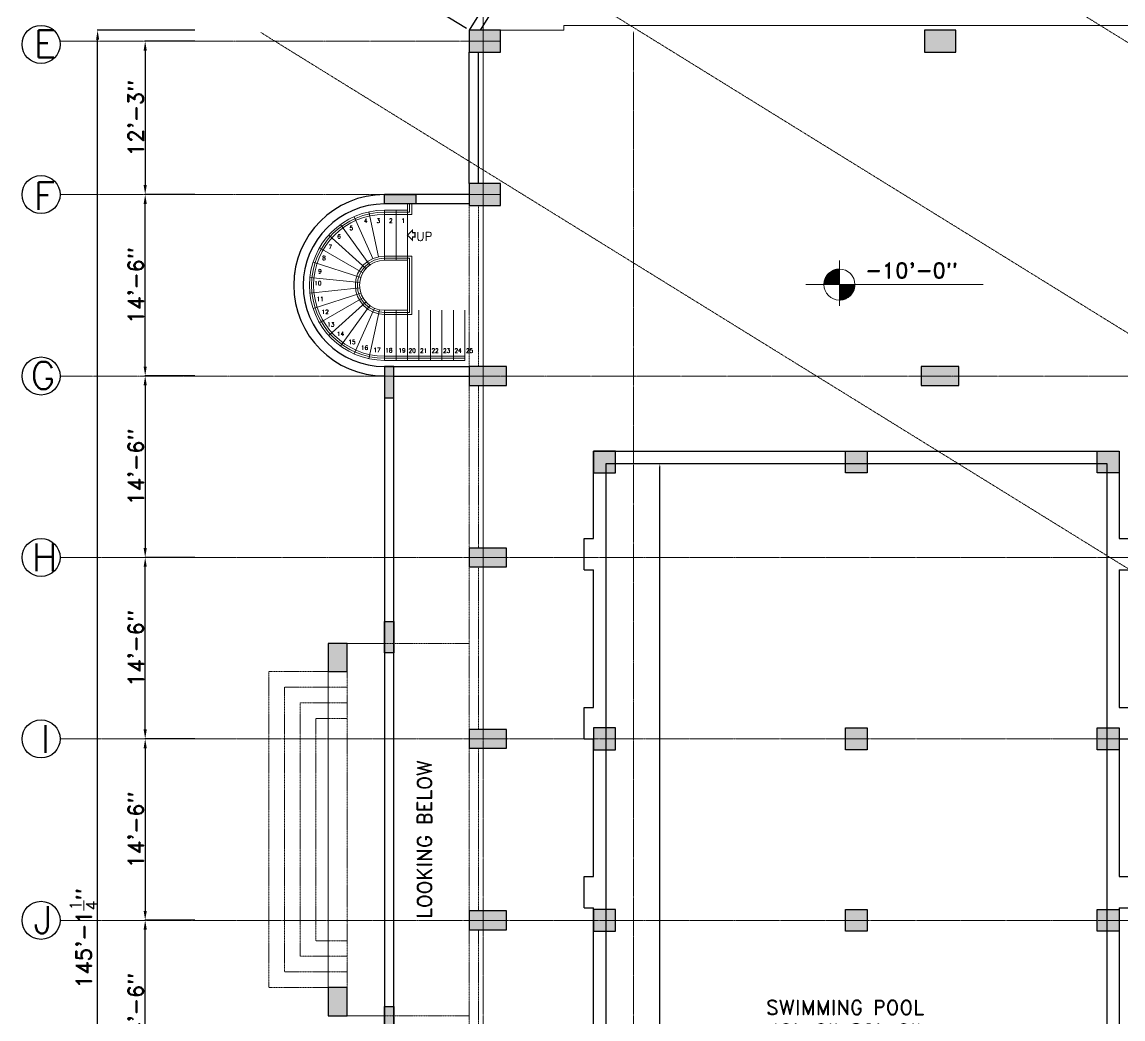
# Model space of a CAD drawing. Header units: inches. Extents: x -110725 to 51121, y 8404 to 44825.
# Drawn here: x -73403 to -72348, y 21366 to 22322 of the extents above; entities that cross this region are included whole.
import ezdxf
from ezdxf.enums import TextEntityAlignment as Align

# ---------------------------------------------------------------- set-up
doc = ezdxf.new("R2010")
doc.units = ezdxf.units.IN
doc.header["$LTSCALE"] = 0.1
doc.header["$MEASUREMENT"] = 0
doc.linetypes.add('CENTER', pattern=[2, 1.25, -0.25, 0.25, -0.25])
doc.linetypes.add('DASHED', pattern=[0.75, 0.5, -0.25])
doc.layers.get('0').update_dxf_attribs({"color": 1, "lineweight": 0})
doc.layers.get('Defpoints').update_dxf_attribs({"lineweight": 0})
for name, color, linetype in [('Column Hatch', 7, 'Continuous'), ('COLUMNS', 200, 'Continuous'), ('GF', 1, 'Continuous'), ('GFT', 4, 'Continuous'), ('GFW', 5, 'Continuous')]:
    doc.layers.add(name, color=color, linetype=linetype)
for name, color, linetype, lineweight in [('dim', 252, 'Continuous', 0), ('GRID', 8, 'CENTER', 0), ('stair', 5, 'Continuous', 0), ('terj block plan', 30, 'Continuous', 0), ('TEXT', 3, 'Continuous', 0), ('wall-b', 6, 'Continuous', 30), ('WINDOW', 5, 'Continuous', 18)]:
    doc.layers.add(name, color=color, linetype=linetype, lineweight=lineweight)
doc.styles.add('ROMAND', font='romand.shx')
doc.styles.get("Standard").update_dxf_attribs({"font": 'arial.ttf'})
doc.dimstyles.new('DIM', dxfattribs={"dimtxt": 15, "dimasz": 9, "dimexe": 0.25, "dimexo": 3, "dimgap": 0.125, "dimtad": 1, "dimdec": 3, "dimzin": 3, "dimdsep": 46, "dimlunit": 4, "dimtxsty": 'ROMAND', "dimcen": 0.125, "dimaunit": 1, "dimadec": 0, "dimazin": 0, "dimtfac": 0.75, "dimtdec": 3, "dimtix": 1, "dimtofl": 0, "dimtmove": 2, "dimatfit": 3, "dimfxl": 1, "dimtolj": 1, "dimtzin": 3, "dimarcsym": 1})

# ---------------------------------------------------------------- blocks, each defined once
blk = doc.blocks.new('*D2822')
at = {"layer": 'Defpoints', "color": 0, "transparency": 16777216}
for p in [(-73285, 21808.3), (-73234.5, 21808.3), (-73234.5, 21634.3)]:
    blk.add_point(p, dxfattribs=at)
at = {"layer": 'dim', "color": 0, "lineweight": -2, "transparency": 16777216}
for p, q in [((-73237.5, 21808.3), (-73285.2, 21808.3)), ((-73285, 21643.3), (-73285, 21799.3)), ((-73237.5, 21634.3), (-73285.2, 21634.3))]:
    blk.add_line(p, q, dxfattribs=at)
at = {"layer": 'dim', "color": 0, "transparency": 16777216}
for points in [[(-73286.5, 21799.3), (-73283.5, 21799.3), (-73285, 21808.3)], [(-73286.5, 21643.3), (-73283.5, 21643.3), (-73285, 21634.3)]]:
    blk.add_solid(points, dxfattribs=at)
at = {"layer": 'dim', "color": 0, "transparency": 16777216, "insert": (-73294, 21721.3), "char_height": 15, "attachment_point": 5, "rotation": 90, "style": 'ROMAND'}
blk.add_mtext('\\A1;14\'-6"', dxfattribs=at)
blk = doc.blocks.new('*D2823')
at = {"layer": 'Defpoints', "color": 0, "transparency": 16777216}
for p in [(-73285, 21460.3), (-73234.5, 21460.3), (-73234.5, 21286.3)]:
    blk.add_point(p, dxfattribs=at)
at = {"layer": 'dim', "color": 0, "lineweight": -2, "transparency": 16777216}
for p, q in [((-73237.5, 21460.3), (-73285.2, 21460.3)), ((-73285, 21295.3), (-73285, 21451.3)), ((-73237.5, 21286.3), (-73285.2, 21286.3))]:
    blk.add_line(p, q, dxfattribs=at)
at = {"layer": 'dim', "color": 0, "transparency": 16777216}
for points in [[(-73286.5, 21451.3), (-73283.5, 21451.3), (-73285, 21460.3)], [(-73286.5, 21295.3), (-73283.5, 21295.3), (-73285, 21286.3)]]:
    blk.add_solid(points, dxfattribs=at)
at = {"layer": 'dim', "color": 0, "transparency": 16777216, "insert": (-73294, 21373.3), "char_height": 15, "attachment_point": 5, "rotation": 90, "style": 'ROMAND'}
blk.add_mtext('\\A1;14\'-6"', dxfattribs=at)
blk = doc.blocks.new('*D2824')
at = {"layer": 'Defpoints', "color": 0, "transparency": 16777216}
for p in [(-73234.5, 21634.3), (-73285, 21460.3), (-73234.5, 21460.3)]:
    blk.add_point(p, dxfattribs=at)
at = {"layer": 'dim', "color": 0, "lineweight": -2, "transparency": 16777216}
for p, q in [((-73237.5, 21634.3), (-73285.2, 21634.3)), ((-73285, 21625.3), (-73285, 21469.3)), ((-73237.5, 21460.3), (-73285.2, 21460.3))]:
    blk.add_line(p, q, dxfattribs=at)
at = {"layer": 'dim', "color": 0, "transparency": 16777216}
for points in [[(-73286.5, 21625.3), (-73283.5, 21625.3), (-73285, 21634.3)], [(-73286.5, 21469.3), (-73283.5, 21469.3), (-73285, 21460.3)]]:
    blk.add_solid(points, dxfattribs=at)
at = {"layer": 'dim', "color": 0, "transparency": 16777216, "insert": (-73294, 21547.3), "char_height": 15, "attachment_point": 5, "rotation": 90, "style": 'ROMAND'}
blk.add_mtext('\\A1;14\'-6"', dxfattribs=at)
blk = doc.blocks.new('*D2825')
at = {"layer": 'Defpoints', "color": 0, "transparency": 16777216}
for p in [(-73234.5, 21982.3), (-73285, 21808.3), (-73234.5, 21808.3)]:
    blk.add_point(p, dxfattribs=at)
at = {"layer": 'dim', "color": 0, "lineweight": -2, "transparency": 16777216}
for p, q in [((-73237.5, 21982.3), (-73285.2, 21982.3)), ((-73285, 21973.3), (-73285, 21817.3)), ((-73237.5, 21808.3), (-73285.2, 21808.3))]:
    blk.add_line(p, q, dxfattribs=at)
at = {"layer": 'dim', "color": 0, "transparency": 16777216}
for points in [[(-73286.5, 21973.3), (-73283.5, 21973.3), (-73285, 21982.3)], [(-73286.5, 21817.3), (-73283.5, 21817.3), (-73285, 21808.3)]]:
    blk.add_solid(points, dxfattribs=at)
at = {"layer": 'dim', "color": 0, "transparency": 16777216, "insert": (-73294, 21895.3), "char_height": 15, "attachment_point": 5, "rotation": 90, "style": 'ROMAND'}
blk.add_mtext('\\A1;14\'-6"', dxfattribs=at)
blk = doc.blocks.new('*D2826')
at = {"layer": 'Defpoints', "color": 0, "transparency": 16777216}
for p in [(-73285, 22156.3), (-73234.5, 22156.3), (-73234.5, 21982.3)]:
    blk.add_point(p, dxfattribs=at)
at = {"layer": 'dim', "color": 0, "lineweight": -2, "transparency": 16777216}
for p, q in [((-73237.5, 22156.3), (-73285.2, 22156.3)), ((-73285, 21991.3), (-73285, 22147.3)), ((-73237.5, 21982.3), (-73285.2, 21982.3))]:
    blk.add_line(p, q, dxfattribs=at)
at = {"layer": 'dim', "color": 0, "transparency": 16777216}
for points in [[(-73286.5, 22147.3), (-73283.5, 22147.3), (-73285, 22156.3)], [(-73286.5, 21991.3), (-73283.5, 21991.3), (-73285, 21982.3)]]:
    blk.add_solid(points, dxfattribs=at)
at = {"layer": 'dim', "color": 0, "transparency": 16777216, "insert": (-73294, 22069.3), "char_height": 15, "attachment_point": 5, "rotation": 90, "style": 'ROMAND'}
blk.add_mtext('\\A1;14\'-6"', dxfattribs=at)
blk = doc.blocks.new('*D2827')
at = {"layer": 'Defpoints', "color": 0, "transparency": 16777216}
for p in [(-73234.5, 22303.3), (-73285, 22156.3), (-73234.5, 22156.3)]:
    blk.add_point(p, dxfattribs=at)
at = {"layer": 'dim', "color": 0, "lineweight": -2, "transparency": 16777216}
for p, q in [((-73237.5, 22303.3), (-73285.2, 22303.3)), ((-73285, 22294.3), (-73285, 22165.3)), ((-73237.5, 22156.3), (-73285.2, 22156.3))]:
    blk.add_line(p, q, dxfattribs=at)
at = {"layer": 'dim', "color": 0, "transparency": 16777216}
for points in [[(-73286.5, 22294.3), (-73283.5, 22294.3), (-73285, 22303.3)], [(-73286.5, 22165.3), (-73283.5, 22165.3), (-73285, 22156.3)]]:
    blk.add_solid(points, dxfattribs=at)
at = {"layer": 'dim', "color": 0, "transparency": 16777216, "insert": (-73294, 22229.8), "char_height": 15, "attachment_point": 5, "rotation": 90, "style": 'ROMAND'}
blk.add_mtext('\\A1;12\'-3"', dxfattribs=at)
blk = doc.blocks.new('*D2854')
at = {"layer": 'Defpoints', "color": 0, "transparency": 16777216}
for p in [(-73330.6, 22313.8), (-73234.5, 22313.8), (-73234.5, 20572.5)]:
    blk.add_point(p, dxfattribs=at)
at = {"layer": 'dim', "color": 0, "lineweight": -2, "transparency": 16777216}
for p, q in [((-73237.5, 22313.8), (-73330.9, 22313.8)), ((-73330.6, 20581.5), (-73330.6, 22304.8)), ((-73237.5, 20572.5), (-73330.9, 20572.5))]:
    blk.add_line(p, q, dxfattribs=at)
at = {"layer": 'dim', "color": 0, "transparency": 16777216}
for points in [[(-73332.1, 22304.8), (-73329.1, 22304.8), (-73330.6, 22313.8)], [(-73332.1, 20581.5), (-73329.1, 20581.5), (-73330.6, 20572.5)]]:
    blk.add_solid(points, dxfattribs=at)
at = {"layer": 'dim', "color": 0, "transparency": 16777216, "insert": (-73343.9, 21443.1), "char_height": 15, "attachment_point": 5, "rotation": 90, "style": 'ROMAND'}
blk.add_mtext('\\A1;145\'-1{\\H0.75x;\\S1/4;}"', dxfattribs=at)
blk = doc.blocks.new('*D2867')
at = {"layer": 'Defpoints', "color": 0, "transparency": 16777216}
for p in [(-72837.8, 22536.1), (-73040.1, 22354.1), (-72974.5, 22313.8)]:
    blk.add_point(p, dxfattribs=at)
at = {"layer": 'dim', "color": 0, "lineweight": -2, "transparency": 16777216}
for p, q in [((-72840.4, 22537.7), (-72903.6, 22576.5)), ((-72908.1, 22568.8), (-73035.4, 22361.8)), ((-72977.1, 22315.4), (-73040.3, 22354.3))]:
    blk.add_line(p, q, dxfattribs=at)
at = {"layer": 'dim', "color": 0, "transparency": 16777216}
for points in [[(-72909.4, 22569.5), (-72906.9, 22568), (-72903.4, 22576.4)], [(-73036.7, 22362.6), (-73034.1, 22361), (-73040.1, 22354.1)]]:
    blk.add_solid(points, dxfattribs=at)
at = {"layer": 'dim', "color": 0, "transparency": 16777216, "insert": (-72979.5, 22470), "char_height": 15, "attachment_point": 5, "rotation": 58.4099, "style": 'ROMAND'}
blk.add_mtext('\\A1;21\'-9"', dxfattribs=at)
blk = doc.blocks.new('*D1327')
at = {"layer": 'Defpoints', "color": 0, "transparency": 16777216}
for p in [(-11160.7, 15966, 10.9), (-11181.7, 15636.3, 10.9), (-11118.6, 15636.3)]:
    blk.add_point(p, dxfattribs=at)
at = {"layer": 'dim', "color": 2, "lineweight": -2, "transparency": 16777216}
for p, q in [((-11154.7, 15966), (-11106.6, 15966)), ((-11175.7, 15636.3), (-11106.6, 15636.3))]:
    blk.add_line(p, q, dxfattribs=at)
at = {"layer": 'dim', "color": 4, "lineweight": -2, "transparency": 16777216}
blk.add_line((-11118.6, 15963), (-11118.6, 15639.3), dxfattribs=at)
at = {"layer": 'dim', "color": 4, "transparency": 16777216}
for points in [[(-11119.1, 15963), (-11118.1, 15963), (-11118.6, 15966)], [(-11119.1, 15639.3), (-11118.1, 15639.3), (-11118.6, 15636.3)]]:
    blk.add_solid(points, dxfattribs=at)
at = {"layer": 'dim', "color": 3, "transparency": 16777216, "insert": (-11125.8, 15801.1), "char_height": 8, "attachment_point": 5, "rotation": 90}
blk.add_mtext('\\A1;27\'-5{\\H0.750000x;\\S3/4;}"', dxfattribs=at)
blk = doc.blocks.new('*D1328')
at = {"layer": 'Defpoints', "color": 0, "transparency": 16777216}
for p in [(-11160.7, 16962, 10.9), (-11118.1, 16962), (-11160.7, 15978, 10.9)]:
    blk.add_point(p, dxfattribs=at)
at = {"layer": 'dim', "color": 2, "lineweight": -2, "transparency": 16777216}
for p, q in [((-11154.7, 16962), (-11106.1, 16962)), ((-11154.7, 15978), (-11106.1, 15978))]:
    blk.add_line(p, q, dxfattribs=at)
at = {"layer": 'dim', "color": 4, "lineweight": -2, "transparency": 16777216}
blk.add_line((-11118.1, 15981), (-11118.1, 16959), dxfattribs=at)
at = {"layer": 'dim', "color": 4, "transparency": 16777216}
for points in [[(-11118.6, 16959), (-11117.6, 16959), (-11118.1, 16962)], [(-11118.6, 15981), (-11117.6, 15981), (-11118.1, 15978)]]:
    blk.add_solid(points, dxfattribs=at)
at = {"layer": 'dim', "color": 3, "transparency": 16777216, "insert": (-11132.1, 16348.5), "char_height": 8, "attachment_point": 5, "rotation": 90}
blk.add_mtext('\\A1;82\'-0"', dxfattribs=at)
blk = doc.blocks.new('*D1329')
at = {"layer": 'Defpoints', "color": 0, "transparency": 16777216}
for p in [(-10689.7, 16018.4), (-10689.7, 16012.5, 10.9), (-10594.5, 16011, 10.9)]:
    blk.add_point(p, dxfattribs=at)
at = {"layer": 'dim', "color": 2, "lineweight": -2, "transparency": 16777216}
for p, q in [((-10689.7, 16018.5), (-10689.7, 16030.4)), ((-10594.5, 16017), (-10594.5, 16030.4))]:
    blk.add_line(p, q, dxfattribs=at)
at = {"layer": 'dim', "color": 4, "lineweight": -2, "transparency": 16777216}
blk.add_line((-10597.5, 16018.4), (-10686.7, 16018.4), dxfattribs=at)
at = {"layer": 'dim', "color": 4, "transparency": 16777216}
for points in [[(-10686.7, 16018.9), (-10686.7, 16017.9), (-10689.7, 16018.4)], [(-10597.5, 16018.9), (-10597.5, 16017.9), (-10594.5, 16018.4)]]:
    blk.add_solid(points, dxfattribs=at)
at = {"layer": 'dim', "color": 3, "transparency": 16777216, "insert": (-10642.1, 16025.5), "char_height": 8, "attachment_point": 5}
blk.add_mtext('\\A1;7\'-11{\\H0.750000x;\\S1/4;}"', dxfattribs=at)
blk = doc.blocks.new('*D1330')
at = {"layer": 'Defpoints', "color": 0, "transparency": 16777216}
for p in [(-11169.7, 16018.4), (-11169.7, 16018.4), (-10689.7, 16012.5, 10.9)]:
    blk.add_point(p, dxfattribs=at)
at = {"layer": 'dim', "color": 2, "lineweight": -2, "transparency": 16777216}
for p, q in [((-11169.7, 16024.4), (-11169.7, 16030.4)), ((-10689.7, 16018.5), (-10689.7, 16030.4))]:
    blk.add_line(p, q, dxfattribs=at)
at = {"layer": 'dim', "color": 4, "lineweight": -2, "transparency": 16777216}
blk.add_line((-10692.7, 16018.4), (-11166.7, 16018.4), dxfattribs=at)
at = {"layer": 'dim', "color": 4, "transparency": 16777216}
for points in [[(-11166.7, 16018.9), (-11166.7, 16017.9), (-11169.7, 16018.4)], [(-10692.7, 16018.9), (-10692.7, 16017.9), (-10689.7, 16018.4)]]:
    blk.add_solid(points, dxfattribs=at)
at = {"layer": 'dim', "color": 3, "transparency": 16777216, "insert": (-10929.7, 16023.3), "char_height": 8, "attachment_point": 5}
blk.add_mtext('\\A1;40\'-0"', dxfattribs=at)
blk = doc.blocks.new('*D1331')
at = {"layer": 'Defpoints', "color": 0, "transparency": 16777216}
for p in [(-11265, 16011, 10.9), (-11169.7, 16018.4), (-11169.7, 16012.5, 10.9)]:
    blk.add_point(p, dxfattribs=at)
at = {"layer": 'dim', "color": 2, "lineweight": -2, "transparency": 16777216}
for p, q in [((-11265, 16017), (-11265, 16030.4)), ((-11169.7, 16018.5), (-11169.7, 16030.4))]:
    blk.add_line(p, q, dxfattribs=at)
at = {"layer": 'dim', "color": 4, "lineweight": -2, "transparency": 16777216}
blk.add_line((-11262, 16018.4), (-11172.7, 16018.4), dxfattribs=at)
at = {"layer": 'dim', "color": 4, "transparency": 16777216}
for points in [[(-11262, 16018.9), (-11262, 16017.9), (-11265, 16018.4)], [(-11172.7, 16018.9), (-11172.7, 16017.9), (-11169.7, 16018.4)]]:
    blk.add_solid(points, dxfattribs=at)
at = {"layer": 'dim', "color": 3, "transparency": 16777216, "insert": (-11217.3, 16025.5), "char_height": 8, "attachment_point": 5}
blk.add_mtext('\\A1;7\'-11{\\H0.750000x;\\S1/4;}"', dxfattribs=at)
blk = doc.blocks.new('*D1332')
at = {"layer": 'Defpoints', "color": 0, "transparency": 16777216}
for p in [(-10698.7, 15991.5), (-10751.8, 15966), (-10698.7, 15966)]:
    blk.add_point(p, dxfattribs=at)
at = {"layer": 'dim', "color": 2, "lineweight": -2, "transparency": 16777216}
for p, q in [((-10704.7, 15991.5), (-10763.8, 15991.5)), ((-10704.7, 15966), (-10763.8, 15966))]:
    blk.add_line(p, q, dxfattribs=at)
at = {"layer": 'dim', "color": 4, "lineweight": -2, "transparency": 16777216}
blk.add_line((-10751.8, 15988.5), (-10751.8, 15969), dxfattribs=at)
at = {"layer": 'dim', "color": 4, "transparency": 16777216}
for points in [[(-10752.3, 15988.5), (-10751.3, 15988.5), (-10751.8, 15991.5)], [(-10752.3, 15969), (-10751.3, 15969), (-10751.8, 15966)]]:
    blk.add_solid(points, dxfattribs=at)
at = {"layer": 'dim', "color": 3, "transparency": 16777216, "insert": (-10773, 15978), "char_height": 8, "attachment_point": 5, "rotation": 90}
blk.add_mtext('\\A1;2\'-1{\\H0.750000x;\\S1/2;}"', dxfattribs=at)
blk = doc.blocks.new('RT67')
at = {"layer": 'GFW', "lineweight": -2}
for p, q in [((17264.5, 10475.3), (17294.5, 10475.3)), ((17264.5, 10475.3), (17264.5, 10466.3)), ((17294.5, 10475.3), (17294.5, 10466.3)), ((17426.5, 10475.3), (17456.5, 10475.3)), ((17426.5, 10475.3), (17426.5, 10466.3)), ((17456.5, 10475.3), (17456.5, 10466.3)), ((17588.5, 10475.3), (17618.5, 10475.3)), ((17588.5, 10475.3), (17588.5, 10466.3)), ((17618.5, 10475.3), (17618.5, 10466.3)), ((17750.5, 10475.3), (17780.5, 10475.3)), ((17750.5, 10475.3), (17750.5, 10466.3)), ((17780.5, 10475.3), (17780.5, 10466.3)), ((17912.5, 10475.3), (17942.5, 10475.3)), ((17912.5, 10475.3), (17912.5, 10466.3)), ((17942.5, 10475.3), (17942.5, 10466.3)), ((18074.5, 10475.3), (18104.5, 10475.3)), ((18074.5, 10475.3), (18074.5, 10466.3)), ((18104.5, 10475.3), (18104.5, 10466.3)), ((17180.5, 9962.3), (17180.5, 10466.3)), ((17180.5, 10466.3), (17264.5, 10466.3)), ((17294.5, 10466.3), (17426.5, 10466.3)), ((17456.5, 10466.3), (17588.5, 10466.3)), ((17618.5, 10466.3), (17750.5, 10466.3)), ((17780.5, 10466.3), (17912.5, 10466.3)), ((17942.5, 10466.3), (18074.5, 10466.3)), ((18104.5, 10466.3), (18188.5, 10466.3)), ((18188.5, 10466.3), (18188.5, 9962.3)), ((17192.5, 9974.3), (17192.5, 10454.3)), ((17192.5, 10454.3), (18176.5, 10454.3)), ((18176.5, 10454.3), (18176.5, 9974.3)), ((18176.5, 9974.3), (17192.5, 9974.3)), ((17264.5, 9962.3), (17180.5, 9962.3)), ((17264.5, 9962.3), (17264.5, 9953.3)), ((17294.5, 9953.3), (17264.5, 9953.3)), ((17426.5, 9962.3), (17294.5, 9962.3)), ((17294.5, 9962.3), (17294.5, 9953.3)), ((17426.5, 9962.3), (17426.5, 9953.3)), ((17456.5, 9953.3), (17426.5, 9953.3)), ((17588.5, 9962.3), (17456.5, 9962.3)), ((17456.5, 9962.3), (17456.5, 9953.3)), ((17588.5, 9962.3), (17588.5, 9953.3)), ((17618.5, 9953.3), (17588.5, 9953.3)), ((17750.5, 9962.3), (17618.5, 9962.3)), ((17618.5, 9962.3), (17618.5, 9953.3)), ((17750.5, 9962.3), (17750.5, 9953.3)), ((17780.5, 9953.3), (17750.5, 9953.3)), ((17912.5, 9962.3), (17780.5, 9962.3)), ((17780.5, 9962.3), (17780.5, 9953.3)), ((17912.5, 9962.3), (17912.5, 9953.3)), ((17942.5, 9953.3), (17912.5, 9953.3)), ((18074.5, 9962.3), (17942.5, 9962.3)), ((17942.5, 9962.3), (17942.5, 9953.3)), ((18074.5, 9962.3), (18074.5, 9953.3)), ((18104.5, 9953.3), (18074.5, 9953.3)), ((18188.5, 9962.3), (18104.5, 9962.3)), ((18104.5, 9962.3), (18104.5, 9953.3))]:
    blk.add_line(p, q, dxfattribs=at)
blk = doc.blocks.new('Ar')
at = {"const_width": 1.5}
blk.add_lwpolyline([(-4.5, 0), (-4.5, 3), (-1.5, 3), (-1.5, 6), (4.5, 0), (-1.5, -6), (-1.5, -2.25), (-4.5, -2.25)], close=True, dxfattribs=at)
blk = doc.blocks.new('TY')
at = {"layer": 'Column Hatch'}
for points in [[(-11160.7002, 16974.0068), (-11181.7002, 16974.0068), (-11181.7002, 16953.0068), (-11160.7002, 16953.0068)], [(-10919.2002, 16974.0068), (-10940.2002, 16974.0068), (-10940.2002, 16953.0068), (-10919.2002, 16953.0068)], [(-10677.7002, 16974.0068), (-10698.7002, 16974.0068), (-10698.7002, 16953.0068), (-10677.7002, 16953.0068)], [(-11160.7296, 16708.5068), (-11181.7296, 16708.5068), (-11181.7296, 16687.5068), (-11160.7296, 16687.5068)], [(-10919.2296, 16708.5068), (-10940.2296, 16708.5068), (-10940.2296, 16687.5068), (-10919.2296, 16687.5068)], [(-10677.7296, 16708.5068), (-10698.7296, 16708.5068), (-10698.7296, 16687.5068), (-10677.7296, 16687.5068)], [(-11160.7296, 16534.5068), (-11181.7296, 16534.5068), (-11181.7296, 16513.5068), (-11160.7296, 16513.5068)], [(-10919.2296, 16534.5068), (-10940.2296, 16534.5068), (-10940.2296, 16513.5068), (-10919.2296, 16513.5068)], [(-10677.7296, 16534.5068), (-10698.7296, 16534.5068), (-10698.7296, 16513.5068), (-10677.7296, 16513.5068)], [(-11160.7296, 16360.5068), (-11181.7296, 16360.5068), (-11181.7296, 16339.5068), (-11160.7296, 16339.5068)], [(-10919.2296, 16360.5068), (-10940.2296, 16360.5068), (-10940.2296, 16339.5068), (-10919.2296, 16339.5068)], [(-10677.7296, 16360.5068), (-10698.7296, 16360.5068), (-10698.7296, 16339.5068), (-10677.7296, 16339.5068)], [(-11160.7296, 16186.5068), (-11181.7296, 16186.5068), (-11181.7296, 16165.5068), (-11160.7296, 16165.5068)], [(-10919.2296, 16186.5068), (-10940.2296, 16186.5068), (-10940.2296, 16165.5068), (-10919.2296, 16165.5068)], [(-10677.7296, 16186.5068), (-10698.7296, 16186.5068), (-10698.7296, 16165.5068), (-10677.7296, 16165.5068)], [(-11160.7002, 16012.5068), (-11181.7002, 16012.5068), (-11181.7002, 15991.5068), (-11160.7002, 15991.5068)], [(-10919.2296, 16012.5068), (-10940.2296, 16012.5068), (-10940.2296, 15991.5068), (-10919.2296, 15991.5068)], [(-10677.7296, 16012.5068), (-10698.7296, 16012.5068), (-10698.7296, 15991.5068), (-10677.7296, 15991.5068)]]:
    blk.add_hatch(color=256, dxfattribs=at).paths.add_polyline_path(points)
at = {"layer": 'COLUMNS'}
for points in [[(-11160.7002, 16953.0068), (-11160.7002, 16974.0068), (-11181.7002, 16974.0068), (-11181.7002, 16953.0068), (-11160.7002, 16953.0068)], [(-10940.2002, 16953.0068), (-10940.2002, 16974.0068), (-10919.2002, 16974.0068), (-10919.2002, 16953.0068), (-10940.2002, 16953.0068)], [(-10698.7002, 16953.0068), (-10698.7002, 16974.0068), (-10677.7002, 16974.0068), (-10677.7002, 16953.0068), (-10698.7002, 16953.0068)], [(-11160.7296, 16687.5068), (-11160.7296, 16708.5068), (-11181.7296, 16708.5068), (-11181.7296, 16687.5068), (-11160.7296, 16687.5068)], [(-10940.2296, 16687.5068), (-10940.2296, 16708.5068), (-10919.2296, 16708.5068), (-10919.2296, 16687.5068), (-10940.2296, 16687.5068)], [(-10698.7296, 16687.5068), (-10698.7296, 16708.5068), (-10677.7296, 16708.5068), (-10677.7296, 16687.5068), (-10698.7296, 16687.5068)], [(-11160.7296, 16513.5068), (-11160.7296, 16534.5068), (-11181.7296, 16534.5068), (-11181.7296, 16513.5068), (-11160.7296, 16513.5068)], [(-10940.2296, 16513.5068), (-10940.2296, 16534.5068), (-10919.2296, 16534.5068), (-10919.2296, 16513.5068), (-10940.2296, 16513.5068)], [(-10698.7296, 16513.5068), (-10698.7296, 16534.5068), (-10677.7296, 16534.5068), (-10677.7296, 16513.5068), (-10698.7296, 16513.5068)], [(-11160.7296, 16339.5068), (-11160.7296, 16360.5068), (-11181.7296, 16360.5068), (-11181.7296, 16339.5068), (-11160.7296, 16339.5068)], [(-10940.2296, 16339.5068), (-10940.2296, 16360.5068), (-10919.2296, 16360.5068), (-10919.2296, 16339.5068), (-10940.2296, 16339.5068)], [(-10698.7296, 16339.5068), (-10698.7296, 16360.5068), (-10677.7296, 16360.5068), (-10677.7296, 16339.5068), (-10698.7296, 16339.5068)], [(-11160.7296, 16165.5068), (-11160.7296, 16186.5068), (-11181.7296, 16186.5068), (-11181.7296, 16165.5068), (-11160.7296, 16165.5068)], [(-10940.2296, 16165.5068), (-10940.2296, 16186.5068), (-10919.2296, 16186.5068), (-10919.2296, 16165.5068), (-10940.2296, 16165.5068)], [(-10698.7296, 16165.5068), (-10698.7296, 16186.5068), (-10677.7296, 16186.5068), (-10677.7296, 16165.5068), (-10698.7296, 16165.5068)], [(-11181.7002, 15991.5068), (-11181.7002, 16012.5068), (-11160.7002, 16012.5068), (-11160.7002, 15991.5068), (-11181.7002, 15991.5068)], [(-10940.2296, 15991.5068), (-10940.2296, 16012.5068), (-10919.2296, 16012.5068), (-10919.2296, 15991.5068), (-10940.2296, 15991.5068)], [(-10698.7296, 15991.5068), (-10698.7296, 16012.5068), (-10677.7296, 16012.5068), (-10677.7296, 15991.5068), (-10698.7296, 15991.5068)]]:
    blk.add_lwpolyline(points, dxfattribs=at)
at = {"layer": 'wall-b', "lineweight": -2, "rotation": 90}
blk.add_blockref('RT67', (-715.3638, -1214.4553), dxfattribs=at)
at = {"layer": 'TEXT', "style": 'ROMAND'}
for s, p in [('SWIMMING POOL', (-10940.6419, 16440.4838)), ('40\'-0"x82\'-0"', (-10941.3318, 16417.7686))]:
    blk.add_text(s, height=14, dxfattribs=at).set_placement(p, align=Align.MIDDLE)
at = {"layer": 'dim'}
for base, p1, p2, picture, middle in [((-11118.1401, 16962.0068, -10.9198), (-11160.7002, 15978.0068), (-11160.7002, 16962.0068), '*D1328', (-11127.1937, 16348.5067, -10.9198)), ((-10751.8191, 15966.0068), (-10698.7296, 15991.5068), (-10698.7296, 15966.0068), '*D1332', (-10765.8487, 15978.0068))]:
    dim = blk.add_linear_dim(base=base, p1=p1, p2=p2, angle=90, dimstyle='DIM', override={"dimtxt": 8, "dimasz": 3, "dimexe": 12, "dimexo": 6, "dimtxsty": 'Standard', "dimclrd": 4, "dimclre": 2, "dimclrt": 3, "dimtmove": 1}, dxfattribs=at)
    dim.commit()
    dim.dimension.update_dxf_attribs({"geometry": picture, "text_midpoint": middle, "dimtype": 128})
for base, p1, p2, picture, middle in [((-11169.7002, 16018.3802, -10.9198), (-11264.9502, 16011.0068), (-11169.7002, 16012.5068), '*D1331', (-11217.3252, 16025.5052, -10.9198)), ((-11169.7002, 16018.3802, -10.9198), (-10689.7002, 16012.5068), (-11169.7002, 16018.3802, -10.9198), '*D1330', (-10929.7002, 16023.2671, -10.9198)), ((-10689.7002, 16018.3802, -10.9198), (-10594.4502, 16011.0068), (-10689.7002, 16012.5068), '*D1329', (-10642.0752, 16025.5052, -10.9198))]:
    dim = blk.add_linear_dim(base=base, p1=p1, p2=p2, dimstyle='DIM', override={"dimtxt": 8, "dimasz": 3, "dimexe": 12, "dimexo": 6, "dimtxsty": 'Standard', "dimclrd": 4, "dimclre": 2, "dimclrt": 3, "dimtmove": 1}, dxfattribs=at)
    dim.commit()
    dim.dimension.update_dxf_attribs({"geometry": picture, "text_midpoint": middle})
dim = blk.add_linear_dim(base=(-11118.6401, 15636.2589, -10.9198), p1=(-11160.7002, 15966.0068), p2=(-11181.7296, 15636.2589), angle=90, dimstyle='DIM', override={"dimtxt": 8, "dimasz": 3, "dimexe": 12, "dimexo": 6, "dimtxsty": 'Standard', "dimclrd": 4, "dimclre": 2, "dimclrt": 3, "dimtmove": 1}, dxfattribs=at)
dim.commit()
dim.dimension.update_dxf_attribs({"geometry": '*D1327', "text_midpoint": (-11125.7651, 15801.1328, -10.9198)})

msp = doc.modelspace()

# ---------------------------------------------------------------- hatches: boundary and pattern name
at = {"layer": 'Column Hatch'}
for points in [[(-72944.54468, 22313.76943), (-72974.54468, 22313.76943), (-72974.54468, 22292.76943), (-72944.54468, 22292.76943)], [(-72508.04468, 22313.76943), (-72538.04468, 22313.76943), (-72538.04468, 22292.76943), (-72508.04468, 22292.76943)], [(-72944.54468, 22166.76943), (-72974.54468, 22166.76943), (-72974.54468, 22145.76943), (-72944.54468, 22145.76943)], [(-72944.54468, 22166.76943), (-72974.54468, 22166.76943), (-72974.54468, 22145.76943), (-72944.54468, 22145.76943)], [(-73055.54468, 22156.26943), (-73025.54468, 22156.26943), (-73025.54468, 22147.26943), (-73055.54468, 22147.26943)], [(-73055.54468, 21961.26943), (-73046.54468, 21961.26943), (-73046.54468, 21991.26943), (-73055.54468, 21991.26943)], [(-72938.54468, 21991.26943), (-72974.54468, 21991.26943), (-72974.54468, 21973.26943), (-72938.54468, 21973.26943)], [(-72938.54468, 21991.26943), (-72974.54468, 21991.26943), (-72974.54468, 21973.26943), (-72938.54468, 21973.26943)], [(-72505.04468, 21991.26943), (-72541.04468, 21991.26943), (-72541.04468, 21973.26943), (-72505.04468, 21973.26943)], [(-72938.54468, 21817.26943), (-72974.54468, 21817.26943), (-72974.54468, 21799.26943), (-72938.54468, 21799.26943)], [(-73055.54468, 21746.76943), (-73046.54468, 21746.76943), (-73046.54468, 21716.76943), (-73055.54468, 21716.76943)], [(-73091.54468, 21725.76943), (-73109.54468, 21725.76943), (-73109.54468, 21698.76943), (-73091.54468, 21698.76943)], [(-72938.54468, 21643.26943), (-72974.54468, 21643.26943), (-72974.54468, 21625.26943), (-72938.54468, 21625.26943)], [(-72938.54468, 21469.26943), (-72974.54468, 21469.26943), (-72974.54468, 21451.26943), (-72938.54468, 21451.26943)], [(-73091.54468, 21395.76943), (-73109.54468, 21395.76943), (-73109.54468, 21368.76943), (-73091.54468, 21368.76943)], [(-73055.54468, 21377.76943), (-73046.54468, 21377.76943), (-73046.54468, 21347.76943), (-73055.54468, 21347.76943)]]:
    msp.add_hatch(color=256, dxfattribs=at).paths.add_polyline_path(points)
at = {"layer": 'TEXT'}
h = msp.add_hatch(dxfattribs=at)
h.set_pattern_fill('ANSI31', color=256, scale=1.25, style=0)
h.set_pattern_definition([(45, (-65869.07188, -7159.33588), (-0.1104854346, 0.1104854346), [])])
h.paths.add_polyline_path([(-72604.68263, 22069.96182), (-72619.5164, 22069.96182), (-72619.5164, 22055.12805, 0.4142135624)])
h.paths.add_polyline_path([(-72619.5164, 22084.7956, 0.4142135624), (-72634.35018, 22069.96182), (-72619.5164, 22069.96182)])

# ---------------------------------------------------------------- linework, layer by layer
at = {"layer": 'COLUMNS', "elevation": 1.07221}
for points in [[(-72974.54468, 22292.76943), (-72944.54468, 22292.76943), (-72944.54468, 22313.76943), (-72974.54468, 22313.76943)], [(-72538.04468, 22292.76943), (-72508.04468, 22292.76943), (-72508.04468, 22313.76943), (-72538.04468, 22313.76943)], [(-72974.54468, 22145.76943), (-72944.54468, 22145.76943), (-72944.54468, 22166.76943), (-72974.54468, 22166.76943)], [(-72974.54468, 22145.76943), (-72944.54468, 22145.76943), (-72944.54468, 22166.76943), (-72974.54468, 22166.76943)], [(-73055.54468, 22156.26943), (-73025.54468, 22156.26943), (-73025.54468, 22147.26943), (-73055.54468, 22147.26943)], [(-73055.54468, 21961.26943), (-73046.54468, 21961.26943), (-73046.54468, 21991.26943), (-73055.54468, 21991.26943)], [(-72974.54468, 21973.26943), (-72938.54468, 21973.26943), (-72938.54468, 21991.26943), (-72974.54468, 21991.26943)], [(-72974.54468, 21973.26943), (-72938.54468, 21973.26943), (-72938.54468, 21991.26943), (-72974.54468, 21991.26943)], [(-72541.04468, 21973.26943), (-72505.04468, 21973.26943), (-72505.04468, 21991.26943), (-72541.04468, 21991.26943)], [(-72974.54468, 21799.26943), (-72938.54468, 21799.26943), (-72938.54468, 21817.26943), (-72974.54468, 21817.26943)], [(-73055.54468, 21746.76943), (-73046.54468, 21746.76943), (-73046.54468, 21716.76943), (-73055.54468, 21716.76943)], [(-73091.54468, 21725.76943), (-73109.54468, 21725.76943), (-73109.54468, 21698.76943), (-73091.54468, 21698.76943)], [(-72974.54468, 21625.26943), (-72938.54468, 21625.26943), (-72938.54468, 21643.26943), (-72974.54468, 21643.26943)], [(-72974.54468, 21451.26943), (-72938.54468, 21451.26943), (-72938.54468, 21469.26943), (-72974.54468, 21469.26943)], [(-73091.54468, 21395.76943), (-73109.54468, 21395.76943), (-73109.54468, 21368.76943), (-73091.54468, 21368.76943)], [(-73055.54468, 21377.76943), (-73046.54468, 21377.76943), (-73046.54468, 21347.76943), (-73055.54468, 21347.76943)]]:
    msp.add_lwpolyline(points, close=True, dxfattribs=at)
at = {"layer": 'GF'}
for p, q in [((-72843.33701, 22527.12385, 1.07221), (-72974.54468, 22313.76943, 1.07221)), ((-72835.67067, 22522.40927, 1.07221), (-72963.97901, 22313.76943, 1.07221)), ((-72974.54468, 22166.76943, 1.07221), (-72974.54468, 22292.76943, 1.07221)), ((-72965.54468, 22166.76943, 1.07221), (-72965.54468, 22292.76943, 1.07221)), ((-72974.54468, 22156.26943, 1.07221), (-73055.53803, 22156.26943, 1.07221)), ((-72974.54468, 22156.26943, 1.07221), (-73055.53803, 22156.26943, 1.07221)), ((-72974.54468, 22147.26943, 1.07221), (-73055.53803, 22147.26943, 1.07221)), ((-72974.54468, 22147.26943, 1.07221), (-73055.53803, 22147.26943, 1.07221)), ((-73055.53803, 21991.26943, 1.07221), (-72974.54468, 21991.26943, 1.07221)), ((-73055.54468, 21982.26943, 1.07221), (-73055.54468, 21112.26943, 1.07221)), ((-73046.54468, 21112.26943, 1.07221), (-73046.54468, 21982.26943, 1.07221)), ((-73046.54468, 21982.26943, 1.07221), (-72974.54468, 21982.26943, 1.07221))]:
    msp.add_line(p, q, dxfattribs=at)
for radius, end in [(87, 269.99562049), (78, 270)]:
    msp.add_arc((-73055.53803, 22069.26943, 1.07221), radius, 90, end, dxfattribs=at)
at = {"layer": 'GFT'}
for centre in [(-73384.84188, 22300.26943, 1.07221), (-73384.84188, 22156.26943, 1.07221), (-73384.84188, 21982.26943, 1.07221), (-73384.84188, 21808.26943, 1.07221), (-73384.84188, 21634.26943, 1.07221), (-73384.84188, 21460.26943, 1.07221)]:
    msp.add_circle(centre, 18.23575, dxfattribs=at)
at = {"layer": 'GRID'}
for p, q in [((-72948.37717, 22676.45314, 1.07221), (-69378.47365, 20468.61751, 1.07221)), ((-72961.04468, 21643.26943, 1.07221), (-72961.04468, 22517.76943, 1.07221)), ((-73073.03729, 22474.88714, 1.07221), (-69504.15489, 20267.68302, 1.07221)), ((-73174.02777, 22311.59316, 1.07221), (-69605.97259, 20104.90065, 1.07221)), ((-72961.04468, 22312.26943, 1.07221), (-72961.04468, 20403.02656, 1.07221)), ((-72817.04468, 22312.26943, 1.07221), (-72817.04468, 20581.26943, 1.07221)), ((-72944.54468, 22303.26943, 1.07221), (-73366.85459, 22303.26943, 1.07221)), ((-72961.04468, 22204.98378, 1.07221), (-72961.04468, 21936.0278, 1.07221)), ((-72961.04468, 22204.98378, 1.07221), (-72961.04468, 21936.0278, 1.07221)), ((-72944.54468, 22156.26943, 1.07221), (-73366.60613, 22156.26943, 1.07221)), ((-72944.54468, 22156.26943, 1.07221), (-73182.13675, 22156.26943, 1.07221)), ((-72232.04468, 21982.26943, 1.07221), (-73366.60613, 21982.26943, 1.07221)), ((-72268.04468, 21808.26943, 1.07221), (-73366.60613, 21808.26943, 1.07221)), ((-72268.04468, 21634.26943, 1.07221), (-73366.60613, 21634.26943, 1.07221)), ((-72268.04468, 21460.26943, 1.07221), (-73366.60613, 21460.26943, 1.07221))]:
    msp.add_line(p, q, dxfattribs=at)
at = {"layer": 'stair'}
for p, q in [((-73033.53803, 22093.26943, 1.07221), (-73033.53803, 22147.26943, 1.07221)), ((-73031.53803, 22139.26943, 1.07221), (-73031.53803, 22147.26943, 1.07221)), ((-73029.53803, 22137.26943, 1.07221), (-73029.53803, 22147.26943, 1.07221)), ((-73066.92665, 22094.8487, 1.07221), (-73084.82307, 22135.0447, 1.07221)), ((-73061.35956, 22096.65756, 1.07221), (-73070.50767, 22139.69605, 1.07221)), ((-73033.53803, 22141.26943, 1.07221), (-73055.53803, 22141.26943, 1.07221)), ((-73055.53803, 22093.26943, 1.07221), (-73055.53803, 22141.26943, 1.07221)), ((-73031.53803, 22139.26943, 1.07221), (-73055.53803, 22139.26943, 1.07221)), ((-73029.53803, 22137.26943, 1.07221), (-73055.53803, 22137.26943, 1.07221)), ((-73044.53803, 22093.26943, 1.07221), (-73044.53803, 22141.26943, 1.07221)), ((-73069.64487, 22088.68583, 1.07221), (-73097.85857, 22127.51865, 1.07221)), ((-73073.3735, 22085.32856, 1.07221), (-73109.04446, 22117.44683, 1.07221)), ((-73076.32264, 22081.26943, 1.07221), (-73117.89186, 22105.26943, 1.07221)), ((-73078.36338, 22076.68583, 1.07221), (-73124.0141, 22091.51865, 1.07221)), ((-73055.53803, 22097.26943, 1.07221), (-73029.53803, 22097.26943, 1.07221)), ((-73055.53803, 22095.26943, 1.07221), (-73031.53803, 22095.26943, 1.07221)), ((-73055.53803, 22093.26943, 1.07221), (-73033.53803, 22093.26943, 1.07221)), ((-73033.53803, 22093.26943, 1.07221), (-73033.53803, 22045.26943, 1.07221)), ((-73031.53803, 22095.26943, 1.07221), (-73031.53803, 22043.26943, 1.07221)), ((-73029.53803, 22097.26943, 1.07221), (-73029.53803, 22041.26943, 1.07221)), ((-73079.40655, 22071.77811, 1.07221), (-73127.14361, 22076.79547, 1.07221)), ((-73079.40655, 22066.76074, 1.07221), (-73127.14361, 22061.74338, 1.07221)), ((-73078.36338, 22061.85302, 1.07221), (-73124.0141, 22047.0202, 1.07221)), ((-73076.32264, 22057.26943, 1.07221), (-73117.89186, 22033.26943, 1.07221)), ((-73073.3735, 22053.21029, 1.07221), (-73109.04446, 22021.09202, 1.07221)), ((-73069.64487, 22049.85302, 1.07221), (-73097.85857, 22011.0202, 1.07221)), ((-73065.29971, 22047.34433, 1.07221), (-73084.82307, 22003.49415, 1.07221)), ((-73060.52791, 22045.79388, 1.07221), (-73070.50767, 21998.8428, 1.07221)), ((-73055.53803, 21997.26943, 1.07221), (-73055.53803, 22045.26943, 1.07221)), ((-73055.53803, 22045.26943, 1.07221), (-73033.53803, 22045.26943, 1.07221)), ((-73055.53803, 22043.26943, 1.07221), (-73031.53803, 22043.26943, 1.07221)), ((-73055.53803, 22041.26943, 1.07221), (-73029.53803, 22041.26943, 1.07221)), ((-73044.53803, 21997.26943, 1.07221), (-73044.53803, 22045.26943, 1.07221)), ((-73033.53803, 21997.26943, 1.07221), (-73033.53803, 22045.26943, 1.07221)), ((-73022.53803, 21997.26943, 1.07221), (-73022.53803, 22045.26943, 1.07221)), ((-73011.53803, 21997.26943, 1.07221), (-73011.53803, 22045.26943, 1.07221)), ((-73000.53803, 21997.26943, 1.07221), (-73000.53803, 22045.26943, 1.07221)), ((-72989.53803, 21997.26943, 1.07221), (-72989.53803, 22045.26943, 1.07221)), ((-72978.53803, 21997.26943, 1.07221), (-72978.53803, 22045.26943, 1.07221)), ((-72978.53803, 22001.26943, 1.07221), (-73055.53803, 22001.26943, 1.07221)), ((-72978.53803, 21999.26943, 1.07221), (-73055.53803, 21999.26943, 1.07221)), ((-72978.53803, 21997.26943, 1.07221), (-73055.53803, 21997.26943, 1.07221))]:
    msp.add_line(p, q, dxfattribs=at)
for radius in [72, 70, 68, 28, 26, 24]:
    msp.add_arc((-73055.53803, 22069.26943, 1.07221), radius, 90, 270, dxfattribs=at)
at = {"layer": 'terj block plan', "linetype": 'Continuous', "elevation": 1.07221}
msp.add_lwpolyline([(-72974.53863, 20563.53135), (-69404.91615, 20563.53135), (-69364.14885, 20563.53135, 0.7328203079), (-69321.64894, 20698.07354), (-71926.69085, 22309.44548), (-72084.97338, 22052.13108), (-72245.53863, 22151.43396), (-72245.53863, 22313.7792), (-72284.53863, 22313.7792), (-72284.53863, 22318.2792), (-72883.78863, 22318.2792), (-72883.78863, 22313.7792), (-72974.53863, 22313.7792), (-72974.53863, 22156.2792), (-73055.53198, 22156.2792, 0.9999617823), (-73055.53863, 21982.2792), (-73055.53863, 21725.7792), (-73109.53863, 21725.7792), (-73109.53863, 21368.7792), (-73055.53863, 21368.7792), (-73055.54528, 21112.2792, 0.999923566), (-73055.53198, 20938.2792), (-72974.53863, 20938.2792), (-72974.53863, 20755.2792)], format="xyb", close=True, dxfattribs=at)
at = {"layer": 'TEXT'}
for p, q in [((-72619.5164, 22092.89028, 1.07221), (-72619.5164, 22049.71297, 1.07221)), ((-72651.60816, 22069.96182, 1.07221), (-72481.80087, 22069.96182, 1.07221))]:
    msp.add_line(p, q, dxfattribs=at)
msp.add_circle((-72619.5164, 22069.96182, 1.07221), 14.83378, dxfattribs=at)
at = {"layer": 'WINDOW', "linetype": 'DASHED'}
for p, q in [((-72974.54468, 22145.76943, 1.07221), (-72974.54468, 21991.26943, 1.07221)), ((-72974.54468, 22145.76943, 1.07221), (-72974.54468, 21991.26943, 1.07221)), ((-72965.54468, 22145.76943, 1.07221), (-72965.54468, 21991.26943, 1.07221)), ((-72965.54468, 22145.76943, 1.07221), (-72965.54468, 21991.26943, 1.07221)), ((-72974.54468, 21817.26943, 1.07221), (-72974.54468, 21973.26943, 1.07221)), ((-72965.54468, 21817.26943, 1.07221), (-72965.54468, 21973.26943, 1.07221)), ((-72974.54468, 21799.26943, 1.07221), (-72974.54468, 21643.26943, 1.07221)), ((-72965.54468, 21799.26943, 1.07221), (-72965.54468, 21643.26943, 1.07221)), ((-72974.54468, 21725.76943, 1.07221), (-73109.54468, 21725.76943, 1.07221)), ((-73109.54468, 21725.76943, 1.07221), (-73109.54468, 21698.76943, 1.07221)), ((-73166.54468, 21698.76943, 1.07221), (-73166.54468, 21395.76943, 1.07221)), ((-73109.54468, 21698.76943, 1.07221), (-73166.54468, 21698.76943, 1.07221)), ((-73109.54468, 21698.76943, 1.07221), (-73091.54468, 21698.76943, 1.07221)), ((-73109.54468, 21698.76943, 1.07221), (-73109.54468, 21395.76943, 1.07221)), ((-73091.54468, 21395.76943, 1.07221), (-73091.54468, 21698.76943, 1.07221)), ((-73151.54468, 21683.76943, 1.07221), (-73151.54468, 21410.76943, 1.07221)), ((-73091.54468, 21683.76943, 1.07221), (-73151.54468, 21683.76943, 1.07221)), ((-73136.54468, 21668.76943, 1.07221), (-73136.54468, 21425.76943, 1.07221)), ((-73091.54468, 21668.76943, 1.07221), (-73136.54468, 21668.76943, 1.07221)), ((-73121.54468, 21653.76943, 1.07221), (-73121.54468, 21440.76943, 1.07221)), ((-73091.54468, 21653.76943, 1.07221), (-73121.54468, 21653.76943, 1.07221)), ((-72974.54468, 21469.26943, 1.07221), (-72974.54468, 21625.26943, 1.07221)), ((-72965.54468, 21469.26943, 1.07221), (-72965.54468, 21625.26943, 1.07221)), ((-72974.54468, 21451.26943, 1.07221), (-72974.54468, 21295.26943, 1.07221)), ((-72965.54468, 21451.26943, 1.07221), (-72965.54468, 21295.26943, 1.07221)), ((-73091.54468, 21440.76943, 1.07221), (-73121.54468, 21440.76943, 1.07221)), ((-73091.54468, 21425.76943, 1.07221), (-73136.54468, 21425.76943, 1.07221)), ((-73091.54468, 21410.76943, 1.07221), (-73151.54468, 21410.76943, 1.07221)), ((-73109.54468, 21395.76943, 1.07221), (-73166.54468, 21395.76943, 1.07221)), ((-73109.54468, 21368.76943, 1.07221), (-73109.54468, 21395.76943, 1.07221)), ((-73109.54468, 21395.76943, 1.07221), (-73091.54468, 21395.76943, 1.07221)), ((-72974.54468, 21368.76943, 1.07221), (-73109.54468, 21368.76943, 1.07221))]:
    msp.add_line(p, q, dxfattribs=at)

# ---------------------------------------------------------------- block references
at = {"layer": 'GF', "xscale": -0.8, "yscale": 0.8, "zscale": 0.8}
msp.add_blockref('Ar', (-73029.93803, 22117.26943, 1.07221), dxfattribs=at)
at = {"layer": 'GF'}
msp.add_blockref('TY', (-61673.58843, 4936.27243, 1.07221), dxfattribs=at)

# ---------------------------------------------------------------- texts
at = {"layer": 'GFT', "char_height": 26.4, "attachment_point": 1, "style": 'ROMAND'}
for s, insert in [('{\\Fsimplex|c0;E}', (-73391.95938, 22314.01313, 1.07221)), ('{\\Fsimplex|c0;F}', (-73391.748, 22168.11061, 1.07221)), ('{\\Fsimplex|c0;G}', (-73394.95525, 21996.01313, 1.07221)), ('{\\Fsimplex|c0;H}', (-73393.8538, 21821.49677, 1.07221)), ('{\\Fsimplex|c0;I}', (-73385.00981, 21647.31859, 1.07221)), ('{\\Fsimplex|c0;J}', (-73391.95938, 21474.01313, 1.07221))]:
    msp.add_mtext_dynamic_manual_height_columns(s, width=45.4062311, gutter_width=101.66862, heights=[0], dxfattribs=dict(at, insert=insert))
at = {"layer": 'TEXT', "style": 'ROMAND'}
for s, height, p in [('4', 4, (-73073.56118, 22131.17225, 1.07221)), ('3', 4, (-73061.56118, 22131.17225, 1.07221)), ('2', 4, (-73049.56118, 22131.17225, 1.07221)), ('1', 4, (-73037.56118, 22131.17225, 1.07221)), ('5', 4, (-73087.46131, 22124.20102, 1.07221)), ('6', 4, (-73099.15567, 22116.07738, 1.07221)), ('UP', 8.4, (-73017.4133, 22116.13603, 1.07221)), ('7', 4, (-73107.60201, 22106.07819, 1.07221)), ('8', 4, (-73113.65766, 22095.36746, 1.07221)), ('9', 4, (-73117.46005, 22082.67952, 1.07221)), ('10', 4, (-73119.44279, 22071.26943, 1.07221)), ('11', 4, (-73117.22859, 22056.08672, 1.07221)), ('12', 4, (-73112.49657, 22043.73557, 1.07221)), ('13', 4, (-73107.04006, 22031.69384, 1.07221)), ('14', 4, (-73097.78967, 22022.65388, 1.07221)), ('15', 4, (-73086.79907, 22014.8405, 1.07221)), ('16', 4, (-73074.69205, 22009.39183, 1.07221)), ('17', 4, (-73062.8318, 22007.24647, 1.07221)), ('18', 4, (-73051.35945, 22006.85791, 1.07221)), ('19', 4, (-73038.8275, 22006.78241, 1.07221)), ('20', 4, (-73029.08709, 22006.61947, 1.07221)), ('21', 4, (-73018.08709, 22006.61947, 1.07221)), ('22', 4, (-73007.08709, 22006.61947, 1.07221)), ('23', 4, (-72996.08709, 22006.61947, 1.07221)), ('24', 4, (-72985.08709, 22006.61947, 1.07221)), ('25', 4, (-72974.08709, 22006.61947, 1.07221))]:
    msp.add_text(s, height=height, dxfattribs=at).set_placement(p, align=Align.MIDDLE)
msp.add_text('-10\'-0"', height=14.872098, dxfattribs=at).set_placement((-72594.64398, 22076.05328, 1.07221))
msp.add_text('LOOKING BELOW', height=14, rotation=90, dxfattribs=at).set_placement((-73017.18231, 21537.99491, 1.07221), align=Align.MIDDLE)

# ---------------------------------------------------------------- dimensions: what is measured, and where the dimension line sits
at = {"layer": 'dim'}
dim = msp.add_aligned_dim(p1=(-72837.83221, 22536.07872, 1.07221), p2=(-72974.53863, 22313.7792, 1.07221), distance=-77.00903, dimstyle='DIM', dxfattribs=at)
dim.commit()
dim.dimension.update_dxf_attribs({"geometry": '*D2867', "text_midpoint": (-72979.49508, 22470.01183, 1.07221)})
for base, p1, p2, angle, picture, middle in [((-73330.6057, 22313.76943, 1.07221), (-73234.54468, 20572.52157, 1.07221), (-73234.54468, 22313.76943, 1.07221), 90, '*D2854', (-73343.8557, 21443.1455, 1.07221)), ((-73284.98104, 22156.26943, 1.07221), (-73234.54468, 22303.26943, 1.07221), (-73234.54468, 22156.26943, 1.07221), 270, '*D2827', (-73294.03461, 22229.76943, 1.07221)), ((-73284.98104, 22156.26943, 1.07221), (-73234.54468, 21982.26943, 1.07221), (-73234.54468, 22156.26943, 1.07221), 90, '*D2826', (-73294.03461, 22069.26943, 1.07221)), ((-73284.98104, 21808.26943, 1.07221), (-73234.54468, 21982.26943, 1.07221), (-73234.54468, 21808.26943, 1.07221), 270, '*D2825', (-73294.03461, 21895.26943, 1.07221)), ((-73284.98104, 21808.26943, 1.07221), (-73234.54468, 21634.26943, 1.07221), (-73234.54468, 21808.26943, 1.07221), 90, '*D2822', (-73294.03461, 21721.26943, 1.07221)), ((-73284.98104, 21460.26943, 1.07221), (-73234.54468, 21634.26943, 1.07221), (-73234.54468, 21460.26943, 1.07221), 270, '*D2824', (-73294.03461, 21547.26943, 1.07221)), ((-73284.98104, 21460.26943, 1.07221), (-73234.54468, 21286.26943, 1.07221), (-73234.54468, 21460.26943, 1.07221), 90, '*D2823', (-73294.03461, 21373.26943, 1.07221))]:
    dim = msp.add_linear_dim(base=base, p1=p1, p2=p2, angle=angle, dimstyle='DIM', dxfattribs=at)
    dim.commit()
    dim.dimension.update_dxf_attribs({"geometry": picture, "text_midpoint": middle})

doc.saveas('drawing.dxf')
